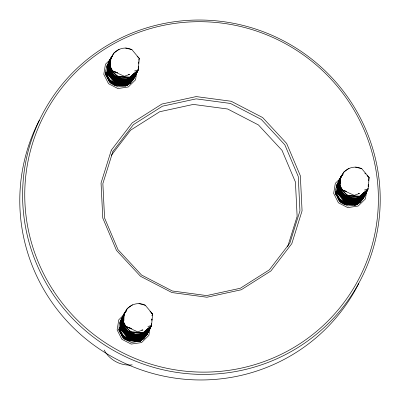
<?xml version="1.0" encoding="UTF-8"?>
<svg xmlns="http://www.w3.org/2000/svg" width="400" height="400" viewBox="0 0 400 400"><rect width="100%" height="100%" fill="white"/><g stroke="black" fill="none" stroke-linecap="round" stroke-linejoin="round"><path stroke-width="0.6" d="M110.83 58.625L110.495 65.095C108.64 53.27 121.35 44.245 131.955 49.705L139.31 58.5L138.19 70.165L129.525 77.47L118.145 76.605L118.235 76.24C111.025 72.755 106.93 62.1 112.535 55.725M124.155 314.18L123.825 320.65C121.97 308.825 134.68 299.8 145.28 305.26L152.635 314.055L151.515 325.72L142.855 333.025L131.475 332.16L131.56 331.795C124.24 328.37 119.96 316.895 126.325 310.9M340.7 177.69L340.37 184.165C338.515 172.34 351.225 163.315 361.825 168.77L369.18 177.57L368.06 189.235L359.4 196.535L348.015 195.67L348.105 195.305C340.9 191.82 336.805 181.165 342.41 174.79M138.19 70.165L138.385 66.51M151.515 325.72L151.615 323.89M151.875 319.015L151.81 320.235L151.91 319.05M368.195 186.795L368.325 184.355M136.305 72.81L136.235 74.025L136.4 73.7L132.6 78.56L127.44 81.37L116.03 80.38L108.63 71.785L109.115 65.605M338.11 191.605L339.145 180.175L338.11 191.605L345.485 200.205L356.905 201.215L362.07 198.41L365.72 193.865L365.95 192.325M107.085 74.925L108.1 63.425L107.085 74.925L109.995 79.985L114.625 83.55L125.995 84.425L130.86 81.6L134.84 76.79L134.675 77.115L134.77 75.915M148.265 331.14L148.17 332.345L144.19 337.155L139.325 339.98L127.95 339.105L123.325 335.54L120.415 330.48L121.43 318.98L122.385 318.19M336.96 193.99L337.975 182.495L336.96 193.99L339.87 199.05L344.495 202.615L355.87 203.49L360.735 200.67L364.715 195.855L364.55 196.18L364.645 194.98M106.685 75.67L107.71 64.2L106.685 75.67L109.57 80.72L114.19 84.3L125.495 85.23L130.62 82.445L134.45 77.56L133.535 78.33M108.63 71.785L109.285 65.295M109.475 62.815L109.66 60.34L110.64 59.01M127.87 80.59L136.79 72.93L133.01 77.775L127.87 80.59L116.465 79.63L109.035 71.05L109.415 66.09M109.7 62.37L110.055 59.565L109.91 61.43M109.035 71.05L109.395 68.26M110.09 61.605L110.28 59.12L111.405 58M147.875 331.915L147.615 333.44L143.95 338L138.825 340.785L127.515 339.855L122.9 336.275L120.015 331.225L121.04 319.755L121.995 318.96M120.415 330.48L121.43 318.98M140.77 336.925L146.11 333.775L149.73 329.255L145.93 334.115L140.77 336.925L129.355 335.935L121.96 327.34L122.61 320.85M122.8 318.37L122.99 315.895L124.29 314.12M147.36 330.795L150.12 328.485L146.335 333.33L141.195 336.145L129.79 335.185L122.365 326.605L122.6 323.505M123.075 317.305L123.215 315.445L124.345 314.325L118.78 319.8L117.13 329.92L121.865 339.26L131.195 344.09L141.57 342.555L148.865 335.385L150.125 327.645M122.365 326.605L122.725 323.815M123.195 317.605L123.38 315.12M145.285 332.28L141.61 335.365L130.21 334.425L122.76 325.85L122.95 323.37M123.515 315.915L123.77 314.35L124.735 313.555M336.56 194.735L337.585 183.265L336.56 194.735L339.445 199.785L344.06 203.365L355.37 204.3L360.495 201.51L364.325 196.63L361.58 198.935M366.37 191.565L366.275 192.765L362.47 197.63L357.315 200.44L345.9 199.445L338.505 190.855L339.06 185.605M339.3 182.505L339.535 179.405L340.185 178.52M366.765 190.8C366.265 195.235 361.325 197.865 357.74 199.655L346.335 198.7L338.91 190.115L339.24 185.78M339.57 181.44L339.925 178.635L339.74 181.115M338.91 190.115L339.36 186.085M361.83 195.79L358.15 198.875L346.75 197.94L339.305 189.365L339.4 188.12M340.01 180.05L340.315 177.86L340.155 179.675M108.235 72.54L109.27 61.11L108.235 72.54L115.615 81.14L127.035 82.15L132.195 79.345L136.01 74.475L132.375 79.005L127.035 82.15M109.21 64.37L109.495 60.665L110.535 59.215M120.015 331.225L121.04 319.755M140.36 337.705L145.7 334.56L149.34 330.03L145.525 334.9L140.36 337.705L128.94 336.695L121.565 328.095L122.6 316.665L123.555 315.875M121.96 327.34L122.825 316.22L124.21 314.285M338.505 190.855L338.985 184.675M339.13 182.82L339.37 179.73M126.4 83.375L114.975 82.345L107.615 73.74L108.49 62.655L107.36 73.79L114.315 82.405L125.465 83.915L131.085 81.155L135.23 76.015L131.565 80.575L125.465 83.915M126.625 82.925L131.97 79.79L135.62 75.245L131.79 80.13L126.625 82.925L115.2 81.9L107.84 73.295L108.715 62.21L109.835 61.09M107.84 73.295L108.88 61.88M148.66 330.38L148.56 331.57L144.89 336.13L139.73 338.93L128.305 337.9L120.94 329.295L121.82 318.21L122.77 317.42M149.05 329.61L148.785 331.125L145.12 335.685L139.955 338.48L128.53 337.455L121.17 328.85L122.045 317.765L123.165 316.645M121.17 328.85L122.21 317.435M121.565 328.095L122.6 316.665M356.275 202.44L344.85 201.415L337.485 192.805L338.365 181.72L337.235 192.855L344.19 201.475L355.34 202.98L360.96 200.225L365.105 195.085L361.435 199.645L355.34 202.98M337.71 192.36L338.755 180.95L337.71 192.36L345.075 200.965L356.5 201.995L361.66 199.195L365.495 194.31L365.595 193.125M135.065 76.345L135.16 75.14M136.725 72.05L136.625 73.255L134.245 75.2M150.055 327.605L149.955 328.81L147.575 330.755M364.94 195.41L365.035 194.205M147.095 333.46L146.995 334.66L143.325 339.225L138.72 341.725M147.39 333.89L143.725 338.445L138.6 341.23L127.29 340.3L127.08 340.6L138.43 341.56L143.55 338.775L147.225 334.215L147.485 332.69M363.865 196.53L363.765 197.725L363.93 197.4L360.095 202.29L354.975 205.07L343.625 204.115L343.835 203.81L355.14 204.745L360.27 201.955M364.255 195.755L364.16 196.955L361.79 198.895L356.5 201.995M135.175 74.025L137.015 72.485L137.115 71.29M135.455 75.57L135.555 74.38M135.845 74.8L135.95 73.61M137.405 71.71L137.51 70.52M137.9 69.745L137.8 70.94L134.505 75.175L128.5 78.43L121.655 78.69L115.395 75.92C109.775 71.515 108.365 63.62 111.225 57.25L109.46 64.1L111.015 70.685M148.785 331.125L148.885 329.935M149.175 330.355L149.275 329.165M365.43 193.45L365.33 194.64L365.495 194.31M366.89 191.55L367.155 190.03M367.545 189.26L367.445 190.45L364.15 194.69L358.565 198.1M110.335 60.005L110.445 58.795L108.885 64.265L109.43 70.295L116.88 78.87L128.28 79.81L131.5 77.11M138.22 67.645L138.325 66.46M138.58 63.495L138.735 61.715M123.665 315.56L123.77 314.35L122.215 319.82L122.76 325.85L122.975 323.43M142.02 334.585C146.07 332.365 151.69 329.18 151.495 323.795M340.315 177.86L338.76 183.33L339.305 189.365L339.41 188.155M340.89 189.75L339.335 183.17L341.1 176.315C338.24 182.69 339.65 190.58 345.27 194.985L351.525 197.76L358.375 197.5C362.08 195.595 367.46 193.285 367.94 188.495M368.195 185.525L368.3 184.34M368.61 180.78L368.71 179.595M148.56 331.57L144.415 336.71L138.795 339.47L127.645 337.96L120.69 329.345L121.82 318.21M106 72.025L105.61 74.405L109.79 82.645L118.02 86.905L127.165 85.555L128.025 84.71M106.775 67.26L107.065 65.47L107.925 64.63M136.8 72.09L135.535 79.83L128.24 87L117.87 88.535L108.535 83.705L103.8 74.365L105.455 64.245L110.605 59.185M119.425 326.985L118.94 329.96L123.12 338.2L131.35 342.46L140.495 341.11L141.785 339.84M120.005 323.41L120.395 321.025M335.775 191.685L335.485 193.475L336.32 195.12M336.455 187.515L336.94 184.54L337.8 183.695M366.67 191.16L365.41 198.895L358.115 206.07L347.74 207.6L338.41 202.775L333.675 193.43L335.325 183.315L340.05 178.675M341.625 176.335L340.705 177.09L339.11 183.615L340.665 190.195C344.565 197.095 350.44 199.44 358.145 197.945L364.15 194.69M107.32 64.97L105.595 70.83L106.325 76.52M121.61 319.735C118.255 322.62 118.99 328.18 119.65 332.075M110.79 71.13L109.235 64.545L110.835 58.02C109.125 62.095 108.27 67.225 110.79 71.13C114.69 78.03 120.565 80.375 128.275 78.875L134.28 75.625L137.57 71.385M287.63 246.82L297.135 216.41L295.435 182.045L282.015 150.355L258.455 124.96L227.665 109.01L193.325 104.42L159.685 111.74L130.615 130.175L111.255 155.465M129.525 77.47L138.355 69.84L134.555 70.955M142.855 333.025L151.68 325.395L147.885 326.51M359.4 196.535L368.225 188.905L364.43 190.02M138.575 60.22L139.31 58.5L137.105 56.235M151.9 315.775L152.635 314.055L150 311.355M368.445 179.285L369.18 177.57L366.98 175.3M133.895 78.66L134.06 78.335L130.22 83.22L125.105 86.005L113.75 85.045L113.96 84.745L125.27 85.675L130.395 82.89M137.015 72.485L137.18 72.155L136.265 72.925M148.005 332.67L148.17 332.345M337.195 184.035L335.465 189.895L336.195 195.585M340.705 177.09C338.995 181.16 338.145 186.29 340.665 190.195M366.11 193.095L366.275 192.765M125.105 86.005L125.27 85.675M138.43 341.56L138.6 341.23M354.975 205.07L355.14 204.745M110.625 59.3L113.925 52.955L119.195 49.18M123.955 314.855L127.255 308.51L132.525 304.735M340.5 178.37L343.8 172.025L349.07 168.245M139.955 338.48L145.3 335.345L148.95 330.8M356.905 201.215L362.245 198.075L365.885 193.54M128.28 79.81L130.3 77.935M141.195 336.145L146.44 331.57M141.61 335.365L144.085 333.105M358.15 198.875L358.335 198.545L346.94 197.625L339.475 189.055M357.74 199.655L362.985 195.08M109.43 70.295L108.885 64.265M127.44 81.37L132.785 78.22M357.315 200.44L362.655 197.285M115.2 81.9L115.39 81.585L126.805 82.595M128.53 337.455L128.715 337.14L140.135 338.15M345.075 200.965L345.26 200.655L356.68 201.66M115.615 81.14L115.8 80.825L127.215 81.82M128.94 336.695L129.13 336.38L140.545 337.375M345.485 200.205L345.675 199.895L357.09 200.885M116.88 78.87L117.07 78.56L121.265 78.895M116.465 79.63L116.655 79.32L128.055 80.255L133.01 77.775M130.21 334.425L130.395 334.115L134.595 334.45M129.79 335.185L129.98 334.875L141.38 335.81L146.335 333.33M346.75 197.94L346.94 197.625M346.335 198.7L346.525 198.385L357.925 199.325L362.88 196.84M114.19 84.3L114.395 83.995L125.77 84.87L130.62 82.445M127.515 339.855L127.725 339.55L139.1 340.425L143.95 338M344.06 203.365L344.27 203.06L355.645 203.935L360.495 201.51M116.03 80.38L116.24 80.075L127.645 81.035M129.355 335.935L129.565 335.63L140.97 336.59M345.9 199.445L346.11 199.145L357.515 200.1M110.54 59.005L109.89 59.89L110.82 59.105M123.215 315.445L124.19 314.12M339.76 178.96L340.735 177.63M125.495 85.23L128.51 82.56M138.825 340.785L141.84 338.115M355.37 204.3L358.84 201.245M133.67 79.105L129.995 83.67L125.39 86.17M363.54 198.17L359.87 202.735L354.75 205.515M124.345 326.24L122.79 319.655L124.555 312.805C121.695 319.175 123.105 327.07 128.725 331.475L134.98 334.245L141.83 333.985L147.83 330.73L149.675 328.765M107.155 65.295L108.4 63.98M120.485 320.85L121.315 319.975M337.86 183.485L337.03 184.365L337.955 183.58M131.89 80.91L133.61 79.22M144.79 336.885L146.94 334.775M358.33 203.355L357.04 204.62L347.895 205.97L339.665 201.715L337.155 196.77M359.19 202.51L361.335 200.4M362.195 199.555L363.485 198.29M110.4 68.5L117.92 77.05L129.3 77.915L137.965 70.61L128.5 78.43M141.83 333.985L151.29 326.165M146.41 334.27L147.78 333.115M140.04 341.145L140.955 340.375M140.275 341.205L141.185 340.435M140.105 341.535L141.475 340.38M358.375 197.5L367.835 189.68M356.585 204.66L357.5 203.89M356.815 204.72L357.73 203.95M356.65 205.045L357.565 204.275M149.595 328.48L150.51 327.71L148.965 329.195M365.97 192.32L367.055 191.225M364.825 193.54L366.665 191.995M140.165 340.83L141.085 340.06M111.45 56.805L112.4 56.015M124.78 312.36L126.205 311.175M341.325 175.87L343.225 174.29M337.42 183.59L338.38 182.8M110.67 58.35L111.635 57.555M125.77 84.87L128.605 82.54M132.39 79.44L134.285 77.885M123.73 324.055L131.245 332.605L142.63 333.47L151.125 326.495M139.1 340.425L141.935 338.095M144.775 335.77L147.615 333.44M340.275 187.565L347.79 196.115L359.175 196.985L367.67 190.005M355.645 203.935L357.06 202.775M358.01 201.995L358.955 201.22M128.055 80.255L133.295 75.975M141.38 335.81L146.62 331.53M357.925 199.325L363.645 194.655M364.595 193.875L366.5 192.32M128.69 79.03L134.28 75.625M138.795 339.47L139.73 338.93M147.605 331.18L141.605 334.43C133.895 335.93 128.02 333.585 124.12 326.685C121.6 322.775 122.45 317.65 124.165 313.575L122.565 320.1L124.12 326.685M129.3 77.915L134.505 75.175M359.175 196.985L364.375 194.245M142.63 333.47L147.83 330.73M109.995 79.985L114.09 82.85L125.24 84.36L130.86 81.6M339.87 199.05L343.965 201.92L355.115 203.425L360.735 200.67M123.325 335.54L127.42 338.405L138.57 339.915L144.19 337.155M107.36 73.79L107.615 73.74M337.235 192.855L337.485 192.805M120.69 329.345L120.94 329.295M348.015 195.67L349.65 195.35M115.985 82.18L114.315 82.405L114.975 82.345M128.755 337.81L127.645 337.96L128.305 337.9M128.42 74.51L129.615 74.37L124.36 76.285L112.99 71.115L117.44 72.76M358.29 193.58L359.49 193.435L354.23 195.35L342.865 190.185L346.755 191.62M141.745 330.065L142.945 329.925L137.69 331.84L126.32 326.67L130.77 328.315M344.19 201.475L344.85 201.415M132.2 364.87C120.84 366.23 109.53 360.055 104.14 350.025M118.235 76.24L129.655 77.155M122.465 78.995L128.465 79.48M348.105 195.305L359.53 196.22M131.56 331.795L142.985 332.71M136.395 334.595L141.795 335.03M125.24 84.36L125.995 84.425M355.115 203.425L355.87 203.49M138.57 339.915L139.325 339.98M131.955 49.705L125.615 48.02M361.825 168.77L355.49 167.085M145.28 305.26L138.945 303.575M112.99 71.115L117.47 72.79M342.865 190.185L346.785 191.645M126.32 326.67L131.92 328.765M115.395 75.92L121.655 78.69M115.17 76.365L121.43 79.135M345.27 194.985L351.525 197.76M345.045 195.435L351.3 198.205M128.725 331.475L134.98 334.245M128.5 331.92L134.755 334.69M367.7 176.375L368.715 177.04M151.155 312.865L152.17 313.525M344.27 203.06L339.645 199.495L336.735 194.435M114.395 83.995L109.77 80.43L106.86 75.37M127.725 339.55L123.1 335.985L120.19 330.925M343.835 203.81L339.22 200.23L336.335 195.18M113.96 84.745L109.345 81.165L106.46 76.115M127.29 340.3L122.675 336.72L119.79 331.67M364.81 173.13L365.675 174M338.705 199.175L342.225 203.21M109.605 69.99L117.07 78.56M110.4 81.9L112.35 84.145M122.93 325.545L130.395 334.115M121.77 335.21L122.555 336.11M123.335 337.005L125.29 339.25M339.08 189.81L346.525 198.385M338.68 190.565L346.11 199.145M109.205 70.745L116.655 79.32M108.81 71.495L116.24 80.075M122.535 326.3L129.98 334.875M122.14 327.05L129.565 335.63M338.28 191.3L345.675 199.895M108.405 72.23L115.8 80.825M121.735 327.785L129.13 336.38M337.885 192.05L345.26 200.655M338.095 198.96L341.585 203.025M108.01 72.985L115.39 81.585M108.22 79.89L111.71 83.96M121.34 328.54L128.715 337.14M121.94 335.9L125.04 339.515M340.62 186.655L343.475 191.69M110.745 67.59L113.6 72.625M124.075 323.145L126.93 328.18M335.46 192.05L335.75 194.325M105.585 72.98L105.88 75.255M119.06 329.675L119.205 330.81M338.76 183.33L339.305 189.365M122.215 319.82L122.76 325.85M118.905 329.19L119.015 330.37M358.7 283.62A179.36 176.63 26.8 0 1 118.145 360.03A179.36 176.63 26.8 0 1 39.335 120.29M111.315 150.165L101.055 182.995L102.78 218.06L116.47 250.38L140.5 276.285L171.915 292.555L206.94 297.235L241.25 289.775L270.905 270.96L291.81 243.655L302.07 210.83L300.34 175.765L286.65 143.445L262.625 117.54L231.21 101.27L196.185 96.585L161.875 104.05L132.22 122.86L111.315 150.165M112.925 151.39L102.865 183.59L104.565 217.955L117.985 249.645L141.545 275.04L172.335 290.99L206.675 295.58L240.315 288.26L269.385 269.825L289.885 243.05L299.945 210.855L298.25 176.485L284.825 144.795L261.265 119.4L230.475 103.455L196.135 98.865L162.495 106.18L133.43 124.615L112.925 151.39M53.205 290.42A177.365 174.67 26.8 0 0 359.055 278.485A177.365 174.67 26.8 0 0 192.43 21.825A177.365 174.67 26.8 0 0 53.205 290.42M51.38 291.78A179.36 176.63 26.8 0 0 360.665 279.71A179.36 176.63 26.8 0 0 192.17 20.165A179.36 176.63 26.8 0 0 51.38 291.78"/></g></svg>
